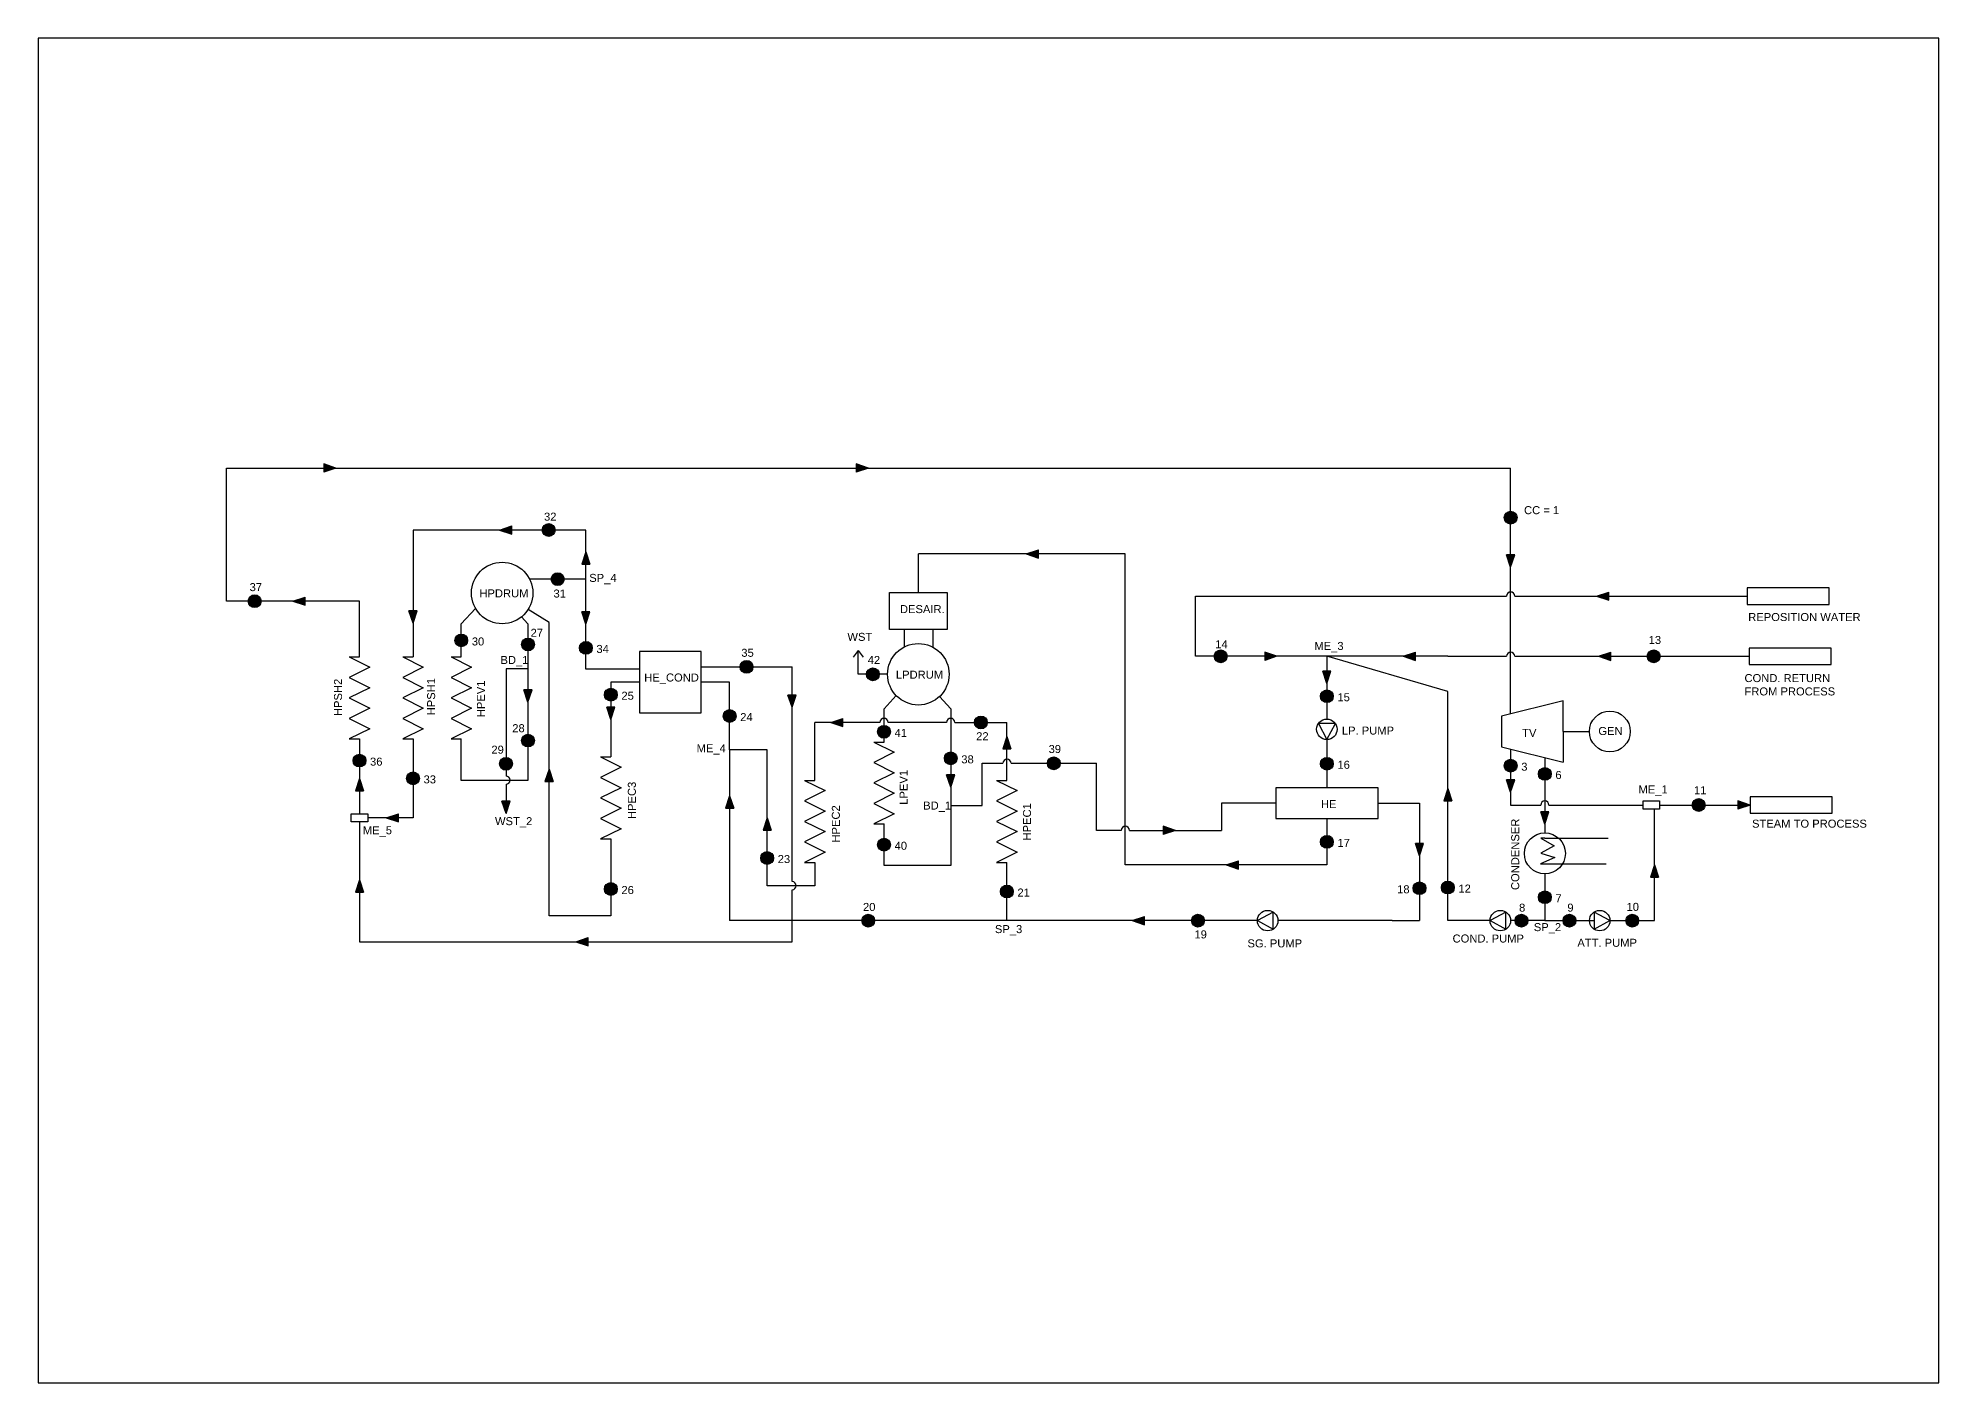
# Model space of a CAD drawing. Header units: millimetres. Extents: x 2655 to 4177, y 1513 to 1933.
# Drawn here: x 3583 to 4177, y 1513 to 1933 of the extents above; entities that cross this region are included whole.
import ezdxf

# ---------------------------------------------------------------- set-up
doc = ezdxf.new("R2010")
doc.units = ezdxf.units.MM
doc.layers.add('Puntos', color=5, linetype='Continuous')
doc.styles.get("Standard").update_dxf_attribs({"font": 'arial.ttf'})

msp = doc.modelspace()

# ---------------------------------------------------------------- hatches: boundary and pattern name
h = msp.add_hatch(color=256)
h.dxf.hatch_style = 1
h.paths.add_polyline_path([(3671.92, 1796.98), (3675.76, 1798.26), (3671.92, 1799.54)])
h = msp.add_hatch(color=256)
h.dxf.hatch_style = 1
h.paths.add_polyline_path([(3838.34, 1796.98), (3842.18, 1798.26), (3838.34, 1799.54)])
h = msp.add_hatch(color=256)
h.dxf.hatch_style = 1
h.paths.add_polyline_path([(3730.67, 1780.2), (3726.83, 1778.92), (3730.67, 1777.64)])
h = msp.add_hatch(color=256)
h.dxf.hatch_style = 1
h.paths.add_polyline_path([(3755.12, 1768.24), (3753.84, 1772.08), (3752.56, 1768.24)])
h = msp.add_hatch(color=256)
h.dxf.hatch_style = 1
h.paths.add_polyline_path([(3895.31, 1772.74), (3891.47, 1771.46), (3895.31, 1770.18)])
h = msp.add_hatch(color=256)
h.dxf.hatch_style = 1
h.paths.add_polyline_path([(4041.53, 1771.15), (4042.81, 1767.31), (4044.09, 1771.15)])
h = msp.add_hatch(color=256)
h.dxf.hatch_style = 1
h.paths.add_polyline_path([(4073.52, 1759.55), (4069.68, 1758.27), (4073.52, 1756.99)])
h = msp.add_hatch(color=256)
h.dxf.hatch_style = 1
h.paths.add_polyline_path([(3666.16, 1757.97), (3662.32, 1756.69), (3666.16, 1755.41)])
h = msp.add_hatch(color=256)
h.dxf.hatch_style = 1
h.paths.add_polyline_path([(3698.55, 1753.67), (3699.83, 1749.83), (3701.11, 1753.67)])
h = msp.add_hatch(color=256)
h.dxf.hatch_style = 1
h.paths.add_polyline_path([(3752.56, 1753.35), (3753.84, 1749.51), (3755.12, 1753.35)])
h = msp.add_hatch(color=256)
h.dxf.hatch_style = 1
h.paths.add_polyline_path([(3965.95, 1738.2), (3969.79, 1739.48), (3965.95, 1740.76)])
h = msp.add_hatch(color=256)
h.dxf.hatch_style = 1
h.paths.add_polyline_path([(4013.06, 1740.76), (4009.22, 1739.48), (4013.06, 1738.2)])
h = msp.add_hatch(color=256)
h.dxf.hatch_style = 1
h.paths.add_polyline_path([(4074.1, 1740.76), (4070.26, 1739.48), (4074.1, 1738.2)])
h = msp.add_hatch(color=256)
h.dxf.hatch_style = 1
h.paths.add_polyline_path([(3984.11, 1734.86), (3985.39, 1731.02), (3986.67, 1734.86)])
h = msp.add_hatch(color=256)
h.dxf.hatch_style = 1
h.paths.add_polyline_path([(3734.47, 1729), (3735.75, 1725.16), (3737.03, 1729)])
h = msp.add_hatch(color=256)
h.dxf.hatch_style = 1
h.paths.add_polyline_path([(3760.37, 1723.56), (3761.65, 1719.72), (3762.93, 1723.56)])
h = msp.add_hatch(color=256)
h.dxf.hatch_style = 1
h.paths.add_polyline_path([(3817, 1727.39), (3818.28, 1723.55), (3819.56, 1727.39)])
h = msp.add_hatch(color=256)
h.dxf.hatch_style = 1
h.paths.add_polyline_path([(3834.18, 1720.11), (3830.34, 1718.83), (3834.18, 1717.55)])
h = msp.add_hatch(color=256)
h.dxf.hatch_style = 1
h.paths.add_polyline_path([(3886.68, 1710.62), (3885.4, 1714.46), (3884.12, 1710.62)])
h = msp.add_hatch(color=256)
h.dxf.hatch_style = 1
h.paths.add_polyline_path([(3684.38, 1697.52), (3683.1, 1701.36), (3681.82, 1697.52)])
h = msp.add_hatch(color=256)
h.dxf.hatch_style = 1
h.paths.add_polyline_path([(3743.62, 1700.42), (3742.34, 1704.26), (3741.06, 1700.42)])
h = msp.add_hatch(color=256)
h.dxf.hatch_style = 1
h.paths.add_polyline_path([(3866.58, 1702.45), (3867.86, 1698.61), (3869.14, 1702.45)])
h = msp.add_hatch(color=256)
h.dxf.hatch_style = 1
h.paths.add_polyline_path([(4041.53, 1700.88), (4042.81, 1697.04), (4044.09, 1700.88)])
h = msp.add_hatch(color=256)
h.dxf.hatch_style = 1
h.paths.add_polyline_path([(3727.61, 1694.28), (3728.89, 1690.44), (3730.17, 1694.28)])
h = msp.add_hatch(color=256)
h.dxf.hatch_style = 1
h.paths.add_polyline_path([(3800.04, 1692.05), (3798.76, 1695.89), (3797.48, 1692.05)])
h = msp.add_hatch(color=256)
h.dxf.hatch_style = 1
h.paths.add_polyline_path([(4024.46, 1694.37), (4023.18, 1698.21), (4021.9, 1694.37)])
h = msp.add_hatch(color=256)
h.dxf.hatch_style = 1
h.paths.add_polyline_path([(4113.83, 1691.75), (4117.67, 1693.03), (4113.83, 1694.31)])
h = msp.add_hatch(color=256)
h.dxf.hatch_style = 1
h.paths.add_polyline_path([(3695.3, 1690.32), (3691.46, 1689.04), (3695.3, 1687.76)])
h = msp.add_hatch(color=256)
h.dxf.hatch_style = 1
h.paths.add_polyline_path([(3811.77, 1685.2), (3810.49, 1689.04), (3809.21, 1685.2)])
h = msp.add_hatch(color=256)
h.dxf.hatch_style = 1
h.paths.add_polyline_path([(4052.22, 1690.9), (4053.5, 1687.06), (4054.78, 1690.9)])
h = msp.add_hatch(color=256)
h.dxf.hatch_style = 1
h.paths.add_polyline_path([(3934.23, 1683.84), (3938.07, 1685.12), (3934.23, 1686.4)])
h = msp.add_hatch(color=256)
h.dxf.hatch_style = 1
h.paths.add_polyline_path([(3957.73, 1675.59), (3953.89, 1674.31), (3957.73, 1673.03)])
h = msp.add_hatch(color=256)
h.dxf.hatch_style = 1
h.paths.add_polyline_path([(4013.05, 1681), (4014.33, 1677.16), (4015.61, 1681)])
h = msp.add_hatch(color=256)
h.dxf.hatch_style = 1
h.paths.add_polyline_path([(3684.38, 1665.86), (3683.1, 1669.7), (3681.82, 1665.86)])
h = msp.add_hatch(color=256)
h.dxf.hatch_style = 1
h.paths.add_polyline_path([(4089.06, 1670.5), (4087.78, 1674.34), (4086.5, 1670.5)])
h = msp.add_hatch(color=256)
h.dxf.hatch_style = 1
h.paths.add_polyline_path([(3928.38, 1658.22), (3924.54, 1656.94), (3928.38, 1655.66)])
h = msp.add_hatch(color=256)
h.dxf.hatch_style = 1
h.paths.add_polyline_path([(3754.53, 1651.63), (3750.69, 1650.35), (3754.53, 1649.07)])
at = {"layer": 'Puntos'}
h = msp.add_hatch(color=256, dxfattribs=at)
h.dxf.hatch_style = 1
h.paths.add_polyline_path([(4042.81, 1784.78), (4042.81, 1780.78, 0.414214), (4044.81, 1782.78, 0.414214)])
h.paths.add_polyline_path([(4042.81, 1784.78, 0.414214), (4040.81, 1782.78, 0.414214), (4042.81, 1780.78)])
h = msp.add_hatch(color=256, dxfattribs=at)
h.dxf.hatch_style = 1
h.paths.add_polyline_path([(3740.23, 1778.92, 1), (3744.23, 1778.92, 1)])
h = msp.add_hatch(color=256, dxfattribs=at)
h.dxf.hatch_style = 1
h.paths.add_polyline_path([(3743.05, 1763.57, 1), (3747.05, 1763.57, 1)])
h = msp.add_hatch(color=256, dxfattribs=at)
h.dxf.hatch_style = 1
h.paths.add_polyline_path([(3648.34, 1756.69, 1), (3652.34, 1756.69, 1)])
h = msp.add_hatch(color=256, dxfattribs=at)
h.dxf.hatch_style = 1
h.paths.add_polyline_path([(3712.9, 1744.44, 1), (3716.9, 1744.44, 1)])
h = msp.add_hatch(color=256, dxfattribs=at)
h.dxf.hatch_style = 1
h.paths.add_polyline_path([(3733.75, 1743.18, 1), (3737.75, 1743.18, 1)])
h = msp.add_hatch(color=256, dxfattribs=at)
h.dxf.hatch_style = 1
h.paths.add_polyline_path([(3751.84, 1742.11, 1), (3755.84, 1742.11, 1)])
h = msp.add_hatch(color=256, dxfattribs=at)
h.dxf.hatch_style = 1
h.paths.add_polyline_path([(3950.2, 1739.48, 1), (3954.2, 1739.48, 1)])
h = msp.add_hatch(color=256, dxfattribs=at)
h.dxf.hatch_style = 1
h.paths.add_polyline_path([(4085.52, 1739.48, 1), (4089.52, 1739.48, 1)])
h = msp.add_hatch(color=256, dxfattribs=at)
h.dxf.hatch_style = 1
h.paths.add_polyline_path([(3802.05, 1736.19, 1), (3806.05, 1736.19, 1)])
h = msp.add_hatch(color=256, dxfattribs=at)
h.dxf.hatch_style = 1
h.paths.add_polyline_path([(3841.53, 1733.87, 1), (3845.53, 1733.87, 1)])
h = msp.add_hatch(color=256, dxfattribs=at)
h.dxf.hatch_style = 1
h.paths.add_polyline_path([(3759.65, 1727.49, 1), (3763.65, 1727.49, 1)])
h = msp.add_hatch(color=256, dxfattribs=at)
h.dxf.hatch_style = 1
h.paths.add_polyline_path([(3983.39, 1727.01, 1), (3987.39, 1727.01, 1)])
h = msp.add_hatch(color=256, dxfattribs=at)
h.dxf.hatch_style = 1
h.paths.add_polyline_path([(3796.76, 1720.82, 1), (3800.76, 1720.82, 1)])
h = msp.add_hatch(color=256, dxfattribs=at)
h.dxf.hatch_style = 1
h.paths.add_polyline_path([(3845.01, 1715.9, 1), (3849.01, 1715.9, 1)])
h = msp.add_hatch(color=256, dxfattribs=at)
h.dxf.hatch_style = 1
h.paths.add_polyline_path([(3875.27, 1718.83, 1), (3879.27, 1718.83, 1)])
h = msp.add_hatch(color=256, dxfattribs=at)
h.dxf.hatch_style = 1
h.paths.add_polyline_path([(3733.75, 1713.16, 1), (3737.75, 1713.16, 1)])
h = msp.add_hatch(color=256, dxfattribs=at)
h.dxf.hatch_style = 1
h.paths.add_polyline_path([(3681.1, 1706.92, 1), (3685.1, 1706.92, 1)])
h = msp.add_hatch(color=256, dxfattribs=at)
h.dxf.hatch_style = 1
h.paths.add_polyline_path([(3726.89, 1705.91, 1), (3730.89, 1705.91, 1)])
h = msp.add_hatch(color=256, dxfattribs=at)
h.dxf.hatch_style = 1
h.paths.add_polyline_path([(3865.86, 1707.62, 1), (3869.86, 1707.62, 1)])
h = msp.add_hatch(color=256, dxfattribs=at)
h.dxf.hatch_style = 1
h.paths.add_polyline_path([(3898.05, 1706.08, 1), (3902.05, 1706.08, 1)])
h = msp.add_hatch(color=256, dxfattribs=at)
h.dxf.hatch_style = 1
h.paths.add_polyline_path([(3983.39, 1705.93, 1), (3987.39, 1705.93, 1)])
h = msp.add_hatch(color=256, dxfattribs=at)
h.dxf.hatch_style = 1
h.paths.add_polyline_path([(4040.81, 1705.32, 1), (4044.81, 1705.32, 1)])
h = msp.add_hatch(color=256, dxfattribs=at)
h.dxf.hatch_style = 1
h.paths.add_polyline_path([(3697.83, 1701.36, 1), (3701.83, 1701.36, 1)])
h = msp.add_hatch(color=256, dxfattribs=at)
h.dxf.hatch_style = 1
h.paths.add_polyline_path([(4051.5, 1702.75, 1), (4055.5, 1702.75, 1)])
h = msp.add_hatch(color=256, dxfattribs=at)
h.dxf.hatch_style = 1
h.paths.add_polyline_path([(4099.58, 1693.03, 1), (4103.58, 1693.03, 1)])
h = msp.add_hatch(color=256, dxfattribs=at)
h.dxf.hatch_style = 1
h.paths.add_polyline_path([(3845.01, 1680.64, 1), (3849.01, 1680.64, 1)])
h = msp.add_hatch(color=256, dxfattribs=at)
h.dxf.hatch_style = 1
h.paths.add_polyline_path([(3983.39, 1681.54, 1), (3987.39, 1681.54, 1)])
h = msp.add_hatch(color=256, dxfattribs=at)
h.dxf.hatch_style = 1
h.paths.add_polyline_path([(3808.49, 1676.49, 1), (3812.49, 1676.49, 1)])
h = msp.add_hatch(color=256, dxfattribs=at)
h.dxf.hatch_style = 1
h.paths.add_polyline_path([(4021.18, 1667.27, 1), (4025.18, 1667.27, 1)])
h = msp.add_hatch(color=256, dxfattribs=at)
h.dxf.hatch_style = 1
h.paths.add_polyline_path([(3759.65, 1666.81, 1), (3763.65, 1666.81, 1)])
h = msp.add_hatch(color=256, dxfattribs=at)
h.dxf.hatch_style = 1
h.paths.add_polyline_path([(3883.4, 1666.03, 1), (3887.4, 1666.03, 1)])
h = msp.add_hatch(color=256, dxfattribs=at)
h.dxf.hatch_style = 1
h.paths.add_polyline_path([(4012.33, 1667.05, 1), (4016.33, 1667.05, 1)])
h = msp.add_hatch(color=256, dxfattribs=at)
h.dxf.hatch_style = 1
h.paths.add_polyline_path([(4051.5, 1664.24, 1), (4055.5, 1664.24, 1)])
h = msp.add_hatch(color=256, dxfattribs=at)
h.dxf.hatch_style = 1
h.paths.add_polyline_path([(3840.08, 1656.94, 1), (3844.08, 1656.94, 1)])
h = msp.add_hatch(color=256, dxfattribs=at)
h.dxf.hatch_style = 1
h.paths.add_polyline_path([(3943.1, 1656.94, 1), (3947.1, 1656.94, 1)])
h = msp.add_hatch(color=256, dxfattribs=at)
h.dxf.hatch_style = 1
h.paths.add_polyline_path([(4044.19, 1656.94, 1), (4048.19, 1656.94, 1)])
h = msp.add_hatch(color=256, dxfattribs=at)
h.dxf.hatch_style = 1
h.paths.add_polyline_path([(4059.19, 1656.94, 1), (4063.19, 1656.94, 1)])
h = msp.add_hatch(color=256, dxfattribs=at)
h.dxf.hatch_style = 1
h.paths.add_polyline_path([(4078.81, 1656.94, 1), (4082.81, 1656.94, 1)])

# ---------------------------------------------------------------- linework, layer by layer
for p, q in [((3582.65, 1932.56), (3582.65, 1512.56)), ((4176.65, 1932.56), (3582.65, 1932.56)), ((4176.65, 1512.56), (4176.65, 1932.56)), ((3641.55, 1756.69), (3641.55, 1798.26)), ((3641.55, 1798.26), (4042.81, 1798.26)), ((3671.92, 1799.54), (3671.92, 1796.98)), ((3675.76, 1798.26), (3671.92, 1799.54)), ((3675.76, 1798.26), (3671.92, 1796.98)), ((3838.34, 1799.54), (3838.34, 1796.98)), ((3842.18, 1798.26), (3838.34, 1799.54)), ((3842.18, 1798.26), (3838.34, 1796.98)), ((4042.81, 1767.31), (4042.81, 1798.26)), ((3753.84, 1778.92), (3699.83, 1778.92)), ((3699.83, 1778.92), (3699.83, 1749.83)), ((3726.83, 1778.92), (3730.67, 1780.2)), ((3726.83, 1778.92), (3730.67, 1777.64)), ((3730.67, 1777.64), (3730.67, 1780.2)), ((3753.84, 1763.57), (3753.84, 1778.92)), ((3753.84, 1772.08), (3752.56, 1768.24)), ((3753.84, 1772.08), (3755.12, 1768.24)), ((3857.73, 1759.41), (3857.73, 1771.46)), ((3891.47, 1771.46), (3857.73, 1771.46)), ((3891.47, 1771.46), (3895.31, 1772.74)), ((3922.39, 1771.46), (3891.47, 1771.46)), ((3891.47, 1771.46), (3895.31, 1770.18)), ((3895.31, 1770.18), (3895.31, 1772.74)), ((3922.39, 1674.31), (3922.39, 1771.46)), ((4044.09, 1771.15), (4041.53, 1771.15)), ((4042.81, 1767.31), (4041.53, 1771.15)), ((4042.81, 1767.31), (4044.09, 1771.15)), ((3752.56, 1768.24), (3755.12, 1768.24)), ((4042.81, 1721.51), (4042.81, 1767.31)), ((3753.84, 1763.57), (3736.25, 1763.57)), ((3753.84, 1735.46), (3753.84, 1763.57)), ((3848.77, 1747.89), (3848.77, 1759.41)), ((3848.77, 1759.41), (3866.69, 1759.41)), ((3866.69, 1759.41), (3866.69, 1747.89)), ((3944.34, 1739.48), (3944.34, 1758.28)), ((3944.34, 1758.28), (4041.53, 1758.28)), ((4044.09, 1758.28), (4116.18, 1758.28)), ((4069.68, 1758.27), (4073.52, 1759.55)), ((4069.68, 1758.27), (4073.52, 1756.99)), ((4073.52, 1756.99), (4073.52, 1759.55)), ((4116.18, 1758.28), (4116.75, 1758.28)), ((4142.35, 1760.83), (4116.75, 1760.83)), ((4116.75, 1760.83), (4116.75, 1758.27)), ((4116.75, 1758.27), (4116.75, 1755.71)), ((4142.35, 1755.71), (4142.35, 1760.83)), ((3683.1, 1756.69), (3641.55, 1756.69)), ((3662.32, 1756.69), (3666.16, 1757.97)), ((3662.32, 1756.69), (3666.16, 1755.41)), ((3666.16, 1755.41), (3666.16, 1757.97)), ((3683.1, 1739.28), (3683.1, 1756.69)), ((3701.11, 1753.67), (3698.55, 1753.67)), ((3699.83, 1749.83), (3698.55, 1753.67)), ((3699.83, 1749.83), (3701.11, 1753.67)), ((3719.36, 1754.46), (3714.9, 1749.61)), ((3742.34, 1750.06), (3735.81, 1754.15)), ((3755.12, 1753.35), (3752.56, 1753.35)), ((3753.84, 1749.51), (3752.56, 1753.35)), ((3753.84, 1749.51), (3755.12, 1753.35)), ((4116.75, 1755.71), (4142.35, 1755.71)), ((3699.83, 1749.83), (3699.83, 1739.28)), ((3714.9, 1739.28), (3714.9, 1749.61)), ((3733.74, 1751.8), (3735.75, 1749.61)), ((3735.75, 1749.61), (3735.75, 1700.72)), ((3742.34, 1658.46), (3742.34, 1750.06)), ((3857.73, 1747.89), (3848.77, 1747.89)), ((3853.25, 1747.89), (3853.25, 1742.36)), ((3866.69, 1747.89), (3857.73, 1747.89)), ((3862.21, 1747.89), (3862.21, 1742.36)), ((3789.82, 1740.99), (3770.62, 1740.99)), ((3770.62, 1740.99), (3770.62, 1721.79)), ((3789.82, 1731.39), (3789.82, 1740.99)), ((3838.93, 1741.27), (3837.35, 1739.18)), ((3838.93, 1733.87), (3838.93, 1741.27)), ((3838.93, 1741.27), (3840.51, 1739.18)), ((3965.95, 1740.76), (3965.95, 1738.2)), ((3969.79, 1739.48), (3965.95, 1740.76)), ((4009.22, 1739.48), (4013.06, 1740.76)), ((4013.06, 1738.2), (4013.06, 1740.76)), ((4070.26, 1739.48), (4074.1, 1740.76)), ((4074.1, 1738.2), (4074.1, 1740.76)), ((4142.93, 1742.04), (4117.33, 1742.04)), ((4117.33, 1742.04), (4117.33, 1739.48)), ((4142.93, 1736.92), (4142.93, 1742.04)), ((3679.9, 1739.28), (3686.3, 1736.08)), ((3679.9, 1739.28), (3683.1, 1739.28)), ((3686.3, 1736.08), (3679.9, 1732.88)), ((3696.63, 1739.28), (3703.03, 1736.08)), ((3696.63, 1739.28), (3699.83, 1739.28)), ((3703.03, 1736.08), (3696.63, 1732.88)), ((3711.7, 1739.28), (3718.1, 1736.08)), ((3711.7, 1739.28), (3714.9, 1739.28)), ((3718.1, 1736.08), (3711.7, 1732.88)), ((3735.75, 1735.62), (3728.89, 1735.62)), ((3728.89, 1735.62), (3728.89, 1702.09)), ((3770.62, 1735.46), (3753.84, 1735.46)), ((3789.82, 1736.19), (3818.28, 1736.19)), ((3818.28, 1669.12), (3818.28, 1736.19)), ((3995.25, 1739.48), (3944.34, 1739.48)), ((3969.79, 1739.48), (3965.95, 1738.2)), ((3986.67, 1734.86), (3984.11, 1734.86)), ((3985.39, 1731.02), (3984.11, 1734.86)), ((3985.39, 1739.48), (3985.39, 1722.55)), ((4023.18, 1728.46), (3985.39, 1739.48)), ((3985.39, 1731.02), (3986.67, 1734.86)), ((4023.18, 1739.48), (3995.25, 1739.48)), ((4009.22, 1739.48), (4013.06, 1738.2)), ((4023.18, 1739.48), (4041.53, 1739.48)), ((4044.09, 1739.48), (4117.33, 1739.48)), ((4070.26, 1739.48), (4074.1, 1738.2)), ((4117.33, 1739.48), (4117.33, 1736.92)), ((4117.33, 1736.92), (4142.93, 1736.92)), ((3679.9, 1732.88), (3686.3, 1729.68)), ((3686.3, 1729.68), (3679.9, 1726.48)), ((3696.63, 1732.88), (3703.03, 1729.68)), ((3703.03, 1729.68), (3696.63, 1726.48)), ((3711.7, 1732.88), (3718.1, 1729.68)), ((3718.1, 1729.68), (3711.7, 1726.48)), ((3737.03, 1729), (3734.47, 1729)), ((3735.75, 1725.16), (3734.47, 1729)), ((3735.75, 1725.16), (3737.03, 1729)), ((3770.62, 1731.39), (3761.65, 1731.39)), ((3761.65, 1731.39), (3761.65, 1708.05)), ((3798.76, 1731.39), (3789.82, 1731.39)), ((3789.82, 1721.79), (3789.82, 1731.39)), ((3798.76, 1710.25), (3798.76, 1731.39)), ((3848.13, 1733.87), (3838.93, 1733.87)), ((3679.9, 1726.48), (3686.3, 1723.28)), ((3686.3, 1723.28), (3679.9, 1720.08)), ((3696.63, 1726.48), (3703.03, 1723.28)), ((3703.03, 1723.28), (3696.63, 1720.08)), ((3711.7, 1726.48), (3718.1, 1723.28)), ((3718.1, 1723.28), (3711.7, 1720.08)), ((3762.93, 1723.56), (3760.37, 1723.56)), ((3761.65, 1719.72), (3760.37, 1723.56)), ((3761.65, 1719.72), (3762.93, 1723.56)), ((3819.56, 1727.39), (3817, 1727.39)), ((3818.28, 1723.55), (3817, 1727.39)), ((3818.28, 1723.55), (3819.56, 1727.39)), ((3850.82, 1727.2), (3847.01, 1723.05)), ((3847.01, 1712.72), (3847.01, 1723.05)), ((3864.32, 1726.9), (3867.86, 1723.05)), ((3867.86, 1723.05), (3867.86, 1674.16)), ((4023.18, 1698.21), (4023.18, 1728.46)), ((4059.18, 1725.6), (4039.98, 1720.8)), ((4059.18, 1716), (4059.18, 1725.6)), ((3679.9, 1720.08), (3686.3, 1716.88)), ((3686.3, 1716.88), (3679.9, 1713.68)), ((3696.63, 1720.08), (3703.03, 1716.88)), ((3703.03, 1716.88), (3696.63, 1713.68)), ((3711.7, 1720.08), (3718.1, 1716.88)), ((3718.1, 1716.88), (3711.7, 1713.68)), ((3770.62, 1721.79), (3789.82, 1721.79)), ((3833.71, 1718.83), (3825.39, 1718.83)), ((3825.39, 1700.73), (3825.39, 1718.83)), ((3830.34, 1718.83), (3834.18, 1720.11)), ((3830.34, 1718.83), (3834.18, 1717.55)), ((3845.73, 1718.83), (3833.71, 1718.83)), ((3834.18, 1717.55), (3834.18, 1720.11)), ((3866.58, 1718.83), (3848.29, 1718.83)), ((3869.14, 1718.83), (3885.4, 1718.83)), ((3885.4, 1700.73), (3885.4, 1718.83)), ((3988.06, 1718.45), (3982.72, 1718.45)), ((3982.72, 1718.45), (3985.39, 1713.48)), ((3985.39, 1722.55), (3985.39, 1719.88)), ((3985.39, 1713.48), (3988.06, 1718.45)), ((4039.98, 1720.8), (4039.98, 1711.2)), ((3679.9, 1713.68), (3683.1, 1713.68)), ((3683.1, 1713.68), (3683.1, 1690.32)), ((3696.63, 1713.68), (3699.83, 1713.68)), ((3699.83, 1713.68), (3699.83, 1689.04)), ((3711.7, 1713.68), (3714.9, 1713.68)), ((3714.9, 1700.72), (3714.9, 1713.68)), ((3843.81, 1712.72), (3850.21, 1709.52)), ((3843.81, 1712.72), (3847.01, 1712.72)), ((3885.4, 1714.46), (3884.12, 1710.62)), ((3885.4, 1714.46), (3886.68, 1710.62)), ((3985.39, 1713.48), (3985.39, 1698.38)), ((4039.98, 1711.2), (4059.18, 1706.4)), ((4059.18, 1716), (4059.18, 1706.4)), ((4059.18, 1716), (4067.4, 1716)), ((3758.45, 1708.05), (3764.85, 1704.85)), ((3758.45, 1708.05), (3761.65, 1708.05)), ((3764.85, 1704.85), (3758.45, 1701.65)), ((3810.49, 1710.25), (3798.76, 1710.25)), ((3798.76, 1710.25), (3798.76, 1656.94)), ((3810.49, 1667.84), (3810.49, 1710.25)), ((3850.21, 1709.52), (3843.81, 1706.32)), ((3843.81, 1706.32), (3850.21, 1703.12)), ((3877.7, 1692.94), (3877.7, 1706.08)), ((3877.7, 1706.08), (3884.16, 1706.08)), ((3884.12, 1710.62), (3886.68, 1710.62)), ((3886.72, 1706.08), (3913.39, 1706.08)), ((3913.39, 1685.12), (3913.39, 1706.08)), ((4042.81, 1710.49), (4042.81, 1693.03)), ((4053.5, 1707.82), (4053.5, 1697.68)), ((3683.1, 1701.36), (3681.82, 1697.52)), ((3683.1, 1701.36), (3684.38, 1697.52)), ((3735.75, 1700.72), (3714.9, 1700.72)), ((3728.89, 1699.53), (3728.89, 1690.44)), ((3742.34, 1704.26), (3741.06, 1700.42)), ((3741.06, 1700.42), (3743.62, 1700.42)), ((3742.34, 1704.26), (3743.62, 1700.42)), ((3758.45, 1701.65), (3764.85, 1698.45)), ((3822.19, 1700.73), (3828.59, 1697.53)), ((3822.19, 1700.73), (3825.39, 1700.73)), ((3850.21, 1703.12), (3843.81, 1699.92)), ((3843.81, 1699.92), (3850.21, 1696.72)), ((3869.14, 1702.45), (3866.58, 1702.45)), ((3867.86, 1698.61), (3866.58, 1702.45)), ((3867.86, 1698.61), (3869.14, 1702.45)), ((3882.2, 1700.73), (3888.6, 1697.53)), ((3882.2, 1700.73), (3885.4, 1700.73)), ((4044.09, 1700.88), (4041.53, 1700.88)), ((4042.81, 1697.04), (4041.53, 1700.88)), ((4042.81, 1697.04), (4044.09, 1700.88)), ((3681.82, 1697.52), (3684.38, 1697.52)), ((3730.17, 1694.28), (3727.61, 1694.28)), ((3728.89, 1690.44), (3727.61, 1694.28)), ((3728.89, 1690.44), (3730.17, 1694.28)), ((3764.85, 1698.45), (3758.45, 1695.25)), ((3758.45, 1695.25), (3764.85, 1692.05)), ((3798.76, 1695.89), (3797.48, 1692.05)), ((3798.76, 1695.89), (3800.04, 1692.05)), ((3828.59, 1697.53), (3822.19, 1694.33)), ((3822.19, 1694.33), (3828.59, 1691.13)), ((3850.21, 1696.72), (3843.81, 1693.52)), ((3843.81, 1693.52), (3850.21, 1690.32)), ((3867.86, 1692.94), (3877.7, 1692.94)), ((3888.6, 1697.53), (3882.2, 1694.33)), ((3882.2, 1694.33), (3888.6, 1691.13)), ((3952.47, 1693.58), (3952.47, 1685.12)), ((3969.39, 1693.58), (3952.47, 1693.58)), ((3975.79, 1698.38), (3969.39, 1698.38)), ((3969.39, 1698.38), (3969.39, 1688.78)), ((3985.39, 1698.38), (3975.79, 1698.38)), ((4001.39, 1698.38), (3985.39, 1698.38)), ((4001.39, 1688.78), (4001.39, 1698.38)), ((4001.39, 1693.58), (4014.33, 1693.58)), ((4014.33, 1693.58), (4014.33, 1677.16)), ((4023.18, 1698.21), (4021.9, 1694.37)), ((4021.9, 1694.37), (4024.46, 1694.37)), ((4023.18, 1656.94), (4023.18, 1698.21)), ((4023.18, 1698.21), (4024.46, 1694.37)), ((4042.81, 1693.03), (4052.22, 1693.03)), ((4053.5, 1697.68), (4053.5, 1684.34)), ((4054.78, 1693.03), (4084.22, 1693.03)), ((4084.22, 1693.03), (4084.22, 1694.31)), ((4084.22, 1694.31), (4089.34, 1694.31)), ((4084.22, 1691.75), (4084.22, 1693.03)), ((4089.34, 1694.31), (4089.34, 1691.75)), ((4089.34, 1693.03), (4113.83, 1693.03)), ((4113.83, 1694.31), (4113.83, 1691.75)), ((4117.67, 1693.03), (4113.83, 1694.31)), ((4117.67, 1693.03), (4113.83, 1691.75)), ((4143.27, 1695.59), (4117.67, 1695.59)), ((4117.67, 1695.59), (4117.67, 1693.03)), ((4117.67, 1693.03), (4117.67, 1690.47)), ((4143.27, 1690.47), (4143.27, 1695.59)), ((3680.54, 1689.04), (3680.54, 1690.32)), ((3680.54, 1690.32), (3685.66, 1690.32)), ((3680.54, 1687.76), (3680.54, 1689.04)), ((3685.66, 1687.76), (3680.54, 1687.76)), ((3683.1, 1687.76), (3683.1, 1650.35)), ((3685.66, 1690.32), (3685.66, 1687.76)), ((3699.83, 1689.04), (3685.66, 1689.04)), ((3691.46, 1689.04), (3695.3, 1690.32)), ((3691.46, 1689.04), (3695.3, 1687.76)), ((3695.3, 1687.76), (3695.3, 1690.32)), ((3764.85, 1692.05), (3758.45, 1688.85)), ((3758.45, 1688.85), (3764.85, 1685.65)), ((3797.48, 1692.05), (3800.04, 1692.05)), ((3810.49, 1689.04), (3809.21, 1685.2)), ((3810.49, 1689.04), (3811.77, 1685.2)), ((3828.59, 1691.13), (3822.19, 1687.93)), ((3822.19, 1687.93), (3828.59, 1684.73)), ((3850.21, 1690.32), (3843.81, 1687.12)), ((3843.81, 1687.12), (3847.01, 1687.12)), ((3847.01, 1674.16), (3847.01, 1687.12)), ((3888.6, 1691.13), (3882.2, 1687.93)), ((3882.2, 1687.93), (3888.6, 1684.73)), ((3969.39, 1688.78), (4001.39, 1688.78)), ((3985.39, 1688.78), (3985.39, 1674.31)), ((4054.78, 1690.9), (4052.22, 1690.9)), ((4053.5, 1687.06), (4052.22, 1690.9)), ((4053.5, 1687.06), (4054.78, 1690.9)), ((4089.34, 1691.75), (4084.22, 1691.75)), ((4087.78, 1656.94), (4087.78, 1691.75)), ((4117.67, 1690.47), (4143.27, 1690.47)), ((3764.85, 1685.65), (3758.45, 1682.45)), ((3758.45, 1682.45), (3761.65, 1682.45)), ((3761.65, 1682.45), (3761.65, 1675.16)), ((3809.21, 1685.2), (3811.77, 1685.2)), ((3828.59, 1684.73), (3822.19, 1681.53)), ((3822.19, 1681.53), (3828.59, 1678.33)), ((3888.6, 1684.73), (3882.2, 1681.53)), ((3882.2, 1681.53), (3888.6, 1678.33)), ((3921.11, 1685.12), (3913.39, 1685.12)), ((3923.67, 1685.12), (3952.47, 1685.12)), ((3934.23, 1686.4), (3934.23, 1683.84)), ((3938.07, 1685.12), (3934.23, 1686.4)), ((3938.07, 1685.12), (3934.23, 1683.84)), ((4053.5, 1682.64), (4052.23, 1682.64)), ((4052.23, 1682.64), (4056.43, 1680.27)), ((4053.5, 1682.64), (4073.26, 1682.64)), ((3761.65, 1675.16), (3761.65, 1658.46)), ((3828.59, 1678.33), (3822.19, 1675.13)), ((3822.19, 1675.13), (3825.39, 1675.13)), ((3825.39, 1675.13), (3825.39, 1667.84)), ((3888.6, 1678.33), (3882.2, 1675.13)), ((3882.2, 1675.13), (3885.4, 1675.13)), ((3885.4, 1656.94), (3885.4, 1675.13)), ((3953.89, 1674.31), (3957.73, 1675.59)), ((3957.73, 1673.03), (3957.73, 1675.59)), ((4015.61, 1681), (4013.05, 1681)), ((4014.33, 1677.16), (4013.05, 1681)), ((4014.33, 1677.16), (4015.61, 1681)), ((4014.33, 1677.16), (4014.33, 1656.94)), ((4056.65, 1676.61), (4052.12, 1674.68)), ((4056.43, 1680.27), (4052.23, 1678.01)), ((4052.23, 1678.01), (4056.65, 1676.61)), ((3683.1, 1669.7), (3681.82, 1665.86)), ((3683.1, 1669.7), (3684.38, 1665.86)), ((3867.86, 1674.16), (3847.01, 1674.16)), ((3985.39, 1674.31), (3922.39, 1674.31)), ((3953.89, 1674.31), (3957.73, 1673.03)), ((4052.12, 1674.68), (4072.7, 1674.68)), ((4053.5, 1671.54), (4053.5, 1656.94)), ((4087.78, 1674.34), (4086.5, 1670.5)), ((4086.5, 1670.5), (4089.06, 1670.5)), ((4087.78, 1674.34), (4089.06, 1670.5)), ((3681.82, 1665.86), (3684.38, 1665.86)), ((3825.39, 1667.84), (3810.49, 1667.84)), ((3818.28, 1650.35), (3818.28, 1666.56)), ((3761.65, 1658.46), (3742.34, 1658.46)), ((3924.54, 1656.94), (3928.38, 1658.22)), ((3928.38, 1655.66), (3928.38, 1658.22)), ((3968.64, 1659.61), (3963.68, 1656.94)), ((3968.64, 1654.27), (3968.64, 1659.61)), ((4041.35, 1659.61), (4036.39, 1656.94)), ((4041.35, 1654.27), (4041.35, 1659.61)), ((4073.84, 1656.94), (4068.87, 1659.61)), ((4068.87, 1659.61), (4068.87, 1654.27)), ((3750.69, 1650.35), (3754.53, 1651.63)), ((3754.53, 1649.07), (3754.53, 1651.63)), ((3885.4, 1656.94), (3798.76, 1656.94)), ((3963.68, 1656.94), (3885.4, 1656.94)), ((3924.54, 1656.94), (3928.38, 1655.66)), ((3963.68, 1656.94), (3968.64, 1654.27)), ((4005.84, 1656.94), (3970.08, 1656.94)), ((4005.84, 1656.94), (4014.33, 1656.94)), ((4036.39, 1656.94), (4023.18, 1656.94)), ((4036.39, 1656.94), (4041.35, 1654.27)), ((4053.5, 1656.94), (4042.79, 1656.94)), ((4053.5, 1656.94), (4068.87, 1656.94)), ((4068.87, 1654.27), (4073.84, 1656.94)), ((4073.84, 1656.94), (4087.78, 1656.94)), ((3683.1, 1650.35), (3818.28, 1650.35)), ((3750.69, 1650.35), (3754.53, 1649.07)), ((3582.65, 1512.56), (4176.65, 1512.56))]:
    msp.add_line(p, q)
for centre, radius in [((3727.68, 1759.25), 9.6), ((3857.73, 1733.87), 9.6), ((3985.39, 1716.68), 3.2), ((4073.8, 1716), 6.4), ((4053.5, 1677.94), 6.4), ((3966.88, 1656.94), 3.2), ((4039.59, 1656.94), 3.2), ((4070.64, 1656.94), 3.2)]:
    msp.add_circle(centre, radius)
for centre, start, end in [((4042.81, 1758.28), 0, 180), ((4042.81, 1739.48), 0, 180), ((3847.01, 1718.83), 0, 180), ((3867.86, 1718.83), 0, 180), ((3885.44, 1706.08), 0, 180), ((3728.89, 1700.81), 270, 90), ((4053.5, 1693.03), 0, 180), ((3922.39, 1685.12), 0, 180), ((3818.28, 1667.84), 270, 90)]:
    msp.add_arc(centre, 1.28, start, end)
for centre in [(4042.81, 1782.78), (3742.23, 1778.92), (3745.05, 1763.57), (3650.34, 1756.69), (3714.9, 1744.44), (3735.75, 1743.18), (3753.84, 1742.11), (3952.2, 1739.48), (4087.52, 1739.48), (3804.05, 1736.19), (3843.53, 1733.87), (3761.65, 1727.49), (3985.39, 1727.01), (3798.76, 1720.82), (3847.01, 1715.9), (3877.27, 1718.83), (3735.75, 1713.16), (3683.1, 1706.92), (3728.89, 1705.91), (3867.86, 1707.62), (3900.05, 1706.08), (3985.39, 1705.93), (4042.81, 1705.32), (3699.83, 1701.36), (4053.5, 1702.75), (4101.58, 1693.03), (3847.01, 1680.64), (3985.39, 1681.54), (3810.49, 1676.49), (4023.18, 1667.27), (3761.65, 1666.81), (3885.4, 1666.03), (4014.33, 1667.05), (4053.5, 1664.24), (3842.08, 1656.94), (3945.1, 1656.94), (4046.19, 1656.94), (4061.19, 1656.94), (4080.81, 1656.94)]:
    msp.add_circle(centre, 2, dxfattribs=at)

# ---------------------------------------------------------------- texts
at = {"char_height": 2.5, "attachment_point": 1}
for s, width, heights, insert in [('SP_4', 37.897, [0], (3754.9, 1765.22)), ('HPDRUM', 21.2084, [0], (3720.57, 1760.4)), ('DESAIR.', 21.2084, [0], (3851.99, 1755.47)), ('REPOSITION WATER', 37.897, [2.59], (4117.05, 1752.99)), ('WST', 37.897, [0], (3835.57, 1746.8)), ('ME_3', 37.897, [0], (3981.48, 1743.97)), ('BD_1', 37.897, [0], (3727.16, 1739.58)), ('LPDRUM', 21.2084, [0], (3850.72, 1735)), ('HE_COND', 21.2084, [0], (3772.08, 1734.11)), ('COND. RETURN FROM PROCESS', 37.897, [0], (4115.88, 1733.93)), ('LP. PUMP', 37.897, [0], (3990.08, 1717.55)), ('TV', 21.2084, [0], (4046.41, 1716.8)), ('GEN', 21.2084, [0], (4070.21, 1717.4)), ('ME_4', 37.897, [0], (3788.45, 1712.02)), ('ME_1', 37.897, [0], (4082.75, 1699.15)), ('BD_1', 37.897, [0], (3859.24, 1694.12)), ('HE', 21.2084, [0], (3983.55, 1694.57)), ('WST_2', 37.897, [0], (3725.45, 1689.25)), ('STEAM TO PROCESS', 37.897, [0], (4118.23, 1688.47)), ('ME_5', 37.897, [0], (3684.14, 1686.4)), ('SP_3', 37.897, [0], (3881.66, 1655.54)), ('COND. PUMP', 37.897, [0], (4024.66, 1652.6)), ('SP_2', 37.897, [0], (4050.05, 1656.16)), ('SG. PUMP', 37.897, [0], (3960.58, 1651.08)), ('ATT. PUMP', 37.897, [0], (4063.66, 1651.27))]:
    msp.add_mtext_dynamic_manual_height_columns(s, width=width, gutter_width=12.5, heights=heights, dxfattribs=dict(at, insert=insert))
at = {"char_height": 2.5, "attachment_point": 1, "rotation": 90}
for s, insert in [('HPSH2', (3675.14, 1720.82)), ('HPSH1', (3704.24, 1721.05)), ('HPEV1', (3719.8, 1720.47)), ('HPEC3', (3766.96, 1688.67)), ('LPEV1', (3851.88, 1693.12)), ('HPEC1', (3890.43, 1681.97)), ('HPEC2', (3830.7, 1681.32)), ('CONDENSER', (4042.99, 1666.48))]:
    msp.add_mtext_dynamic_manual_height_columns(s, width=21.2084, gutter_width=12.5, heights=[0], dxfattribs=dict(at, insert=insert))
at = {"layer": 'Puntos', "char_height": 2.5, "attachment_point": 1}
for s, insert in [('32', (3740.77, 1784.34)), ('CC = 1', (4047, 1786.37)), ('37', (3648.77, 1762.34)), ('31', (3743.73, 1760.33)), ('27', (3736.58, 1748.07)), ('30', (3718.2, 1745.37)), ('34', (3757.14, 1743.03)), ('35', (3802.42, 1741.83)), ('14', (3950.51, 1744.49)), ('13', (4085.94, 1745.84)), ('42', (3841.91, 1739.59)), ('25', (3764.95, 1728.42)), ('15', (3988.69, 1727.94)), ('28', (3730.84, 1718.28)), ('24', (3802.06, 1721.75)), ('41', (3850.31, 1716.82)), ('29', (3724.32, 1711.57)), ('22', (3875.8, 1715.77)), ('39', (3898.43, 1711.79)), ('36', (3686.4, 1707.84)), ('38', (3871.16, 1708.55)), ('16', (3988.69, 1706.86)), ('3', (4046.12, 1706.25)), ('33', (3703.13, 1702.29)), ('6', (4056.8, 1703.68)), ('11', (4100.1, 1698.92)), ('40', (3850.31, 1681.57)), ('17', (3988.69, 1682.47)), ('23', (3813.79, 1677.42)), ('26', (3764.95, 1667.74)), ('21', (3888.7, 1666.96)), ('18', (4007.34, 1667.98)), ('12', (4026.49, 1668.2)), ('7', (4056.8, 1665.17)), ('20', (3840.44, 1662.46)), ('8', (4045.44, 1662.24)), ('9', (4060.52, 1662.25)), ('10', (4079.02, 1662.49)), ('19', (3944, 1653.88))]:
    msp.add_mtext_dynamic_manual_height_columns(s, width=19.3117, gutter_width=12.5, heights=[0], dxfattribs=dict(at, insert=insert))

doc.saveas('drawing.dxf')
